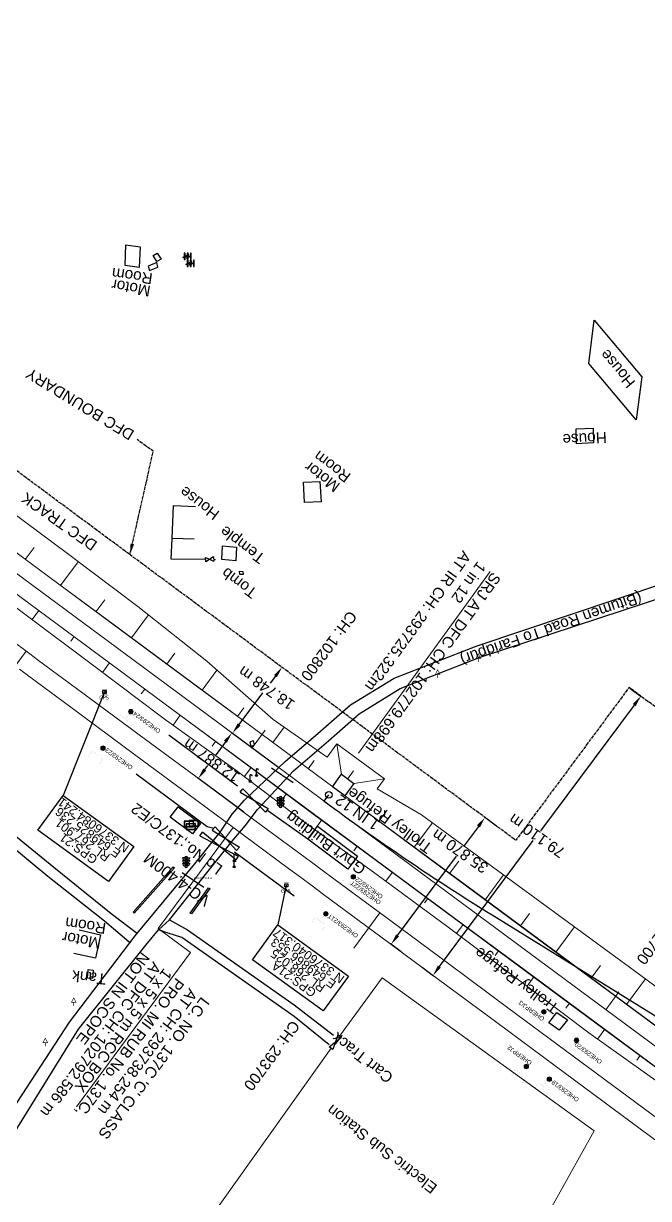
# Model space of a CAD drawing. Header units: metres. Extents: x 644418 to 1306172, y 3366650 to 6747308.
# Drawn here: x 649806.8 to 649948.9, y 3375969.1 to 3376236.2 of the extents above; entities that cross this region are included whole.
import ezdxf
from ezdxf.enums import TextEntityAlignment as Align

# ---------------------------------------------------------------- set-up
doc = ezdxf.new("R2010")
doc.units = ezdxf.units.M
doc.header["$MEASUREMENT"] = 0
doc.linetypes.add('CENTER', pattern=[2, 1.25, -0.25, 0.25, -0.25])
doc.layers.get('Defpoints').update_dxf_attribs({"lineweight": 0})
for name, color, linetype in [('ARCH', 7, 'Continuous'), ('CART_TRACK', 34, 'Continuous'), ('COMMERCIAL_BLD_PUC', 251, 'Continuous'), ('COMPOUND_WALL', 251, 'Continuous'), ('DFCC Boundary', 6, 'CENTER'), ('Gate', 251, 'Continuous'), ('GOVT_BUILDING', 251, 'Continuous'), ('GPS', 251, 'Continuous'), ('GRILL', 251, 'Continuous'), ('LAMP_POST', 7, 'Continuous'), ('LOCK', 251, 'Continuous'), ('PROPOSED DFCC FORMATION LINE', 187, 'Continuous'), ('RELIGIOUS_PLACE', 251, 'Continuous'), ('RESIDENTIAL_BL_PUC', 251, 'Continuous'), ('RESIDENTIAL_BL_SEMI', 251, 'Continuous'), ('RETAINING_WALL', 142, 'Continuous'), ('SIGN_BOARD', 251, 'Continuous'), ('STYLEREMARK', 251, 'Continuous'), ('SUB_ROAD_EDGE', 34, 'Continuous'), ('TANK', 251, 'Continuous'), ('TOPO_GATE', 251, 'Continuous'), ('TOPO_TEXT', 251, 'Continuous'), ('TOPO_TOMB', 8, 'Continuous'), ('TRANSFORMER', 251, 'Continuous'), ('Trolley Refuse', 10, 'Continuous'), ('TROLLEY_STAND', 7, 'Continuous')]:
    doc.layers.add(name, color=color, linetype=linetype)
for name, color, linetype, lineweight in [('BOUNDARY DIMENTION', 10, 'Continuous', 0), ('Existing Chainage', 7, 'Continuous', 0), ('Existing IR Track', 143, 'Continuous', 0), ('FENCE', 251, 'F-LINE', 0), ('LC DETAILS IN PLAN', 7, 'Continuous', 0), ('OHE MAST', 8, 'Continuous', 0), ('OHE MAST TEXT', 8, 'Continuous', 0), ('Proposed Chainage', 10, 'Continuous', 0), ('PROPOSED DFC TRACK', 1, 'Continuous', 0), ('PROPOSED DFCC TOE LINE', 239, 'Continuous', 0), ('PROPOSED DFCC TOE SLOPES', 239, 'Continuous', 0), ('PROPOSED DFCC TRACK', 1, 'Continuous', 0), ('TEMPORARY CONNECTION', 6, 'Continuous', 0)]:
    doc.layers.add(name, color=color, linetype=linetype, lineweight=lineweight)
doc.styles.add('CUT-FILL', font='cut-fill.shx', dxfattribs={"height": 2})
doc.styles.get("Standard").update_dxf_attribs({"font": 'arial.ttf'})
doc.styles.add('street name', font='tahoma.ttf', dxfattribs={"height": 2})
doc.styles.add('Style-Arial', font='arial.ttf')
doc.linetypes.add('F-LINE', pattern='A,0.6,["X",Standard,S=0.3,R=0,X=0,Y=-0.15],0.1', length=0.7)
doc.dimstyles.new('DIM', dxfattribs={"dimtxt": 2.5, "dimasz": 2.5, "dimexe": 0.18, "dimexo": 0.0625, "dimgap": 0.09, "dimtad": 0, "dimtih": 1, "dimtoh": 1, "dimdec": 3, "dimzin": 0, "dimdsep": 46, "dimtxsty": 'Standard', "dimcen": 0.09, "dimadec": 0, "dimazin": 0, "dimtfac": 1, "dimtdec": 3, "dimtofl": 0, "dimtmove": 0, "dimatfit": 3, "dimfxl": 1, "dimtolj": 1, "dimtzin": 0, "dimarcsym": 0})
doc.dimstyles.new('ISO-25', dxfattribs={"dimtxt": 2.5, "dimasz": 2.5, "dimexe": 1.25, "dimexo": 0.625, "dimtad": 1, "dimtxsty": 'Standard', "dimcen": 2.5, "dimadec": 0, "dimazin": 0, "dimtfac": 1, "dimtmove": 0, "dimatfit": 3, "dimfxl": 1, "dimarcsym": 0})

# ---------------------------------------------------------------- blocks, each defined once
blk = doc.blocks.new('GPS')
at = {"const_width": 0.0279}
blk.add_lwpolyline([(0.56, -0.56), (-0.56, -0.56), (-0.56, 0.56), (0.56, 0.56)], close=True, dxfattribs=at)
blk.add_lwpolyline([(0.33, -0.33), (-0.33, -0.33), (-0.33, 0.33), (0.33, 0.33)], close=True)
at = {"style": 'street name'}
blk.add_text('GPS', height=0.868, dxfattribs=at).set_placement((-1.16, -1.69, -111.29))
blk = doc.blocks.new('GT')
at = {"layer": 'Gate'}
for p, q in [((-0.5, -0.5), (-0.5, 0.5)), ((-0.5, 0.5), (0.5, -0.5)), ((0.5, 0.5), (0.5, -0.5))]:
    blk.add_line(p, q, dxfattribs=at)
blk.add_lwpolyline([(0.5, 0.5), (-0.5, -0.5)], dxfattribs=at)
blk = doc.blocks.new('LOCK')
for p, q in [((-0.98, 0.67, 213), (-0.98, -0.6, 213)), ((1.14, 0.67, 213), (-0.98, 0.67, 213)), ((-0.93, 0.62, 213), (-0.93, -0.55, 213)), ((1.09, 0.62, 213), (-0.93, 0.62, 213)), ((1.09, -0.55, 213), (1.09, 0.62, 213)), ((1.14, -0.6, 213), (1.14, 0.67, 213)), ((-0.98, -0.6, 213), (1.14, -0.6, 213)), ((-0.93, -0.55, 213), (1.09, -0.55, 213))]:
    blk.add_line(p, q)
at = {"style": 'CUT-FILL'}
blk.add_text('LOCK', height=0.3, dxfattribs=at).set_placement((-0.49, -0.1, 213))
blk = doc.blocks.new('LP')
for points in [[(0, 0), (0, 1.5)], [(0.25, 1.35), (0.44, 1.35)]]:
    blk.add_lwpolyline(points)
for centre, radius, start, end in [((0.07, 0.99), 0.519, 57.6425, 97.3165), ((0.34, 1.33), 0.094, 11.7012, 168.0476)]:
    blk.add_arc(centre, radius, start, end)
at = {"extrusion": (0, 0, -1)}
blk.add_ellipse((0, 0.01), major_axis=(0.308, 0), ratio=0.400495, dxfattribs=at)
blk.add_ellipse((0.35, 1.36), major_axis=(0.0017, 0.0438), ratio=0.461056, start_param=1.74022, end_param=4.575836)
blk = doc.blocks.new('SIG')
for color, points in [(1, [(-0.22, 0.42, 0.180295), (-0.01, 0.33, -0.00255), (0.01, 0.33, -0.00255), (0.02, 0.33, 0.180295), (0.23, 0.42, -0.002654), (0.25, 0.44, 0.184495), (0.33, 0.65, 1.000001), (-0.32, 0.65, 0.184495), (-0.24, 0.44, -0.002654)]), (2, [(0.23, -0.23, -0.002654), (0.25, -0.21, 0.184495), (0.33, 0.01, 1.000001), (-0.32, 0.01, 0.184495), (-0.24, -0.21, -0.002654), (-0.22, -0.23, 0.180295), (-0.01, -0.32, -0.00255), (0.01, -0.32, -0.00255), (0.02, -0.32, 0.180295)]), (3, [(0.23, -0.88, -0.002654), (0.25, -0.86, 0.184495), (0.33, -0.64, 1.000001), (-0.32, -0.64, 0.184495), (-0.24, -0.86, -0.002654), (-0.22, -0.88, 0.395599)])]:
    blk.add_hatch(color=color).paths.add_polyline_path(points)
for p, q in [((-0.31, 0.98), (-0.32, -0.9)), ((0.33, -0.9), (0.32, 0.98))]:
    blk.add_line(p, q)
for points in [[(-0.31, 0.98), (-0.81, 0.98, 0.198758), (-0.42, 0.41, 0.003814), (-0.31, 0.39, 0.003814)], [(-0.31, 0.33), (-0.81, 0.33, 0.198758), (-0.42, -0.23, 0.003727), (-0.32, -0.26, 0.003727)], [(0.32, 0.98), (0.82, 0.98, -0.198758), (0.44, 0.41, -0.003814), (0.32, 0.39, -0.003814)], [(0.32, 0.33), (0.82, 0.33, -0.198758), (0.44, -0.23, -0.003727), (0.33, -0.26, -0.003727)], [(-0.32, -0.32), (-0.81, -0.32, 0.198758), (-0.42, -0.88, 0.003639), (-0.32, -0.9)], [(0.33, -0.32), (0.82, -0.32, -0.198758), (0.44, -0.88, -0.003639), (0.33, -0.9)]]:
    blk.add_lwpolyline(points, format="xyb")
for centre, radius, start, end in [((0.01, 0.91), 0.324, 12.4049, 167.5951), ((0.01, 0.81), 0.357, 27.7578, 152.2422), ((0.01, -0.9), 0.324, 181.4572, 358.5428)]:
    blk.add_arc(centre, radius, start, end)
blk = doc.blocks.new('TRF')
blk.add_hatch(color=256).paths.add_polyline_path([(0.22, -0.04), (0.38, 0.42), (-0.98, -0.29), (0.02, 0.04), (-0.18, -0.39), (0.98, 0.09)])
for p, q in [((-0.69, 0.72), (-0.69, -0.72)), ((-0.52, 0.72), (-0.69, 0.72)), ((-0.52, -0.72), (-0.52, 0.72)), ((0, 0.72), (0, -0.72)), ((0.17, 0.72), (0, 0.72)), ((0.17, -0.72), (0.17, 0.72)), ((0.7, 0.72), (0.7, -0.72)), ((0.87, 0.72), (0.7, 0.72)), ((0.87, -0.72), (0.87, 0.72)), ((-0.69, -0.72), (-0.52, -0.72)), ((0, -0.72), (0.17, -0.72)), ((0.7, -0.72), (0.87, -0.72))]:
    blk.add_line(p, q)
blk.add_lwpolyline([(0.22, -0.04), (0.38, 0.42), (-0.98, -0.29), (0.02, 0.04), (-0.18, -0.39), (0.98, 0.09)], close=True)
blk = doc.blocks.new('TSB')
at = {"const_width": 0.132}
blk.add_lwpolyline([(-0.51, 0.84), (0.54, 0.84), (0, 1.85)], close=True, dxfattribs=at)
at = {"const_width": 0.142}
blk.add_lwpolyline([(0, 0.84), (0, 0)], dxfattribs=at)
blk = doc.blocks.new('OHE MAST')
h = blk.add_hatch(color=256)
edge = h.paths.add_edge_path()
edge.add_arc((0, 0), 0.514, 0, 360)
at = {"const_width": 0.01, "flags": 128}
for points in [[(1.5, 3.5), (1.5, 2), (-1.5, 2), (-1.5, 3.5)], [(0, 2), (0, 0)]]:
    blk.add_lwpolyline(points, dxfattribs=at)
blk.add_circle((0, 0), 0.514)
blk = doc.blocks.new('*D1775')
at = {"layer": 'BOUNDARY DIMENTION', "color": 0, "lineweight": -2, "transparency": 16777216}
for p, q in [((649865.56, 3376089.88), (649865.46, 3376089.95)), ((649864.1, 3376087.85), (649862.89, 3376086.24)), ((649855.84, 3376076.86), (649861.25, 3376084.05)), ((649854.29, 3376074.89), (649854.2, 3376074.97))]:
    blk.add_line(p, q, dxfattribs=at)
at = {"layer": 'BOUNDARY DIMENTION', "color": 0, "transparency": 16777216}
for points in [[(649863.77, 3376088.1), (649864.44, 3376087.6), (649865.61, 3376089.85)], [(649855.51, 3376077.11), (649856.18, 3376076.61), (649854.34, 3376074.86)]]:
    blk.add_solid(points, dxfattribs=at)
at = {"layer": 'Defpoints', "color": 0, "transparency": 16777216}
for p in [(649865.61, 3376089.85), (649865.61, 3376089.85), (649854.34, 3376074.86)]:
    blk.add_point(p, dxfattribs=at)
at = {"layer": 'BOUNDARY DIMENTION', "color": 0, "transparency": 16777216, "insert": (649862.07, 3376085.14), "char_height": 2.5, "attachment_point": 5, "rotation": 145}
blk.add_mtext('\\A1;18.748 m', dxfattribs=at)
blk = doc.blocks.new('*D1852')
at = {"layer": 'BOUNDARY DIMENTION', "color": 0, "lineweight": -2, "transparency": 16777216}
for p, q in [((649852.73, 3376072.94), (649850.39, 3376069.77)), ((649864.61, 3376067.26), (649854.08, 3376075.05)), ((649848.04, 3376066.6), (649848.76, 3376067.57)), ((649856.94, 3376056.9), (649846.41, 3376064.7))]:
    blk.add_line(p, q, dxfattribs=at)
at = {"layer": 'BOUNDARY DIMENTION', "color": 0, "transparency": 16777216}
for points in [[(649852.4, 3376073.19), (649853.07, 3376072.69), (649854.22, 3376074.95)], [(649847.71, 3376066.85), (649848.38, 3376066.35), (649846.55, 3376064.59)]]:
    blk.add_solid(points, dxfattribs=at)
at = {"layer": 'Defpoints', "color": 0, "transparency": 16777216}
for p in [(649854.22, 3376074.95), (649864.66, 3376067.22), (649856.99, 3376056.87)]:
    blk.add_point(p, dxfattribs=at)
at = {"layer": 'BOUNDARY DIMENTION', "color": 0, "transparency": 16777216, "insert": (649849.57, 3376068.67), "char_height": 2.5, "attachment_point": 5, "rotation": 145}
blk.add_mtext('\\A1;12.887 m', dxfattribs=at)
blk = doc.blocks.new('*D1874')
at = {"layer": 'Defpoints', "color": 0, "linetype": 'Continuous', "ltscale": 0.5, "transparency": 16777216}
for p in [(649944.63, 3376085.16), (649947.15, 3376083.28), (649897.37, 3376021.72)]:
    blk.add_point(p, dxfattribs=at)
at = {"layer": 'DFCC Boundary', "color": 0, "linetype": 'Continuous', "lineweight": -2, "ltscale": 0.5, "transparency": 16777216}
for p, q in [((649944.68, 3376085.12), (649947.29, 3376083.17)), ((649945.66, 3376081.28), (649924.34, 3376052.66)), ((649901.38, 3376021.84), (649922.7, 3376050.46)), ((649897.42, 3376021.68), (649900.04, 3376019.73))]:
    blk.add_line(p, q, dxfattribs=at)
at = {"layer": 'DFCC Boundary', "color": 0, "linetype": 'Continuous', "ltscale": 0.5, "transparency": 16777216}
for points in [[(649945.32, 3376081.53), (649945.99, 3376081.03), (649947.15, 3376083.28)], [(649901.05, 3376022.09), (649901.72, 3376021.59), (649899.89, 3376019.84)]]:
    blk.add_solid(points, dxfattribs=at)
at = {"layer": 'DFCC Boundary', "color": 0, "linetype": 'Continuous', "ltscale": 0.5, "transparency": 16777216, "insert": (649923.52, 3376051.56), "char_height": 2.5, "attachment_point": 5, "rotation": 145}
blk.add_mtext('\\A1;79.110 m', dxfattribs=at)
blk = doc.blocks.new('*D1897')
at = {"layer": 'Defpoints', "color": 0, "linetype": 'Continuous', "ltscale": 0.5, "transparency": 16777216}
for p in [(649914.08, 3376053.98), (649890.38, 3376026.89), (649892.73, 3376025.15)]:
    blk.add_point(p, dxfattribs=at)
at = {"layer": 'DFCC Boundary', "color": 0, "linetype": 'Continuous', "lineweight": -2, "ltscale": 0.5, "transparency": 16777216}
for p, q in [((649914.03, 3376054.01), (649911.58, 3376055.83)), ((649910.23, 3376053.71), (649906.86, 3376049.16)), ((649891.86, 3376028.9), (649905.23, 3376046.96)), ((649892.68, 3376025.19), (649890.23, 3376027))]:
    blk.add_line(p, q, dxfattribs=at)
at = {"layer": 'DFCC Boundary', "color": 0, "linetype": 'Continuous', "ltscale": 0.5, "transparency": 16777216}
for points in [[(649909.9, 3376053.96), (649910.57, 3376053.47), (649911.72, 3376055.72)], [(649891.53, 3376029.15), (649892.2, 3376028.66), (649890.38, 3376026.89)]]:
    blk.add_solid(points, dxfattribs=at)
at = {"layer": 'DFCC Boundary', "color": 0, "linetype": 'Continuous', "ltscale": 0.5, "transparency": 16777216, "insert": (649906.05, 3376048.06), "char_height": 2.5, "attachment_point": 5, "rotation": 145}
blk.add_mtext('\\A1;35.870 m', dxfattribs=at)

msp = doc.modelspace()

# ---------------------------------------------------------------- linework, layer by layer
at = {"layer": 'ARCH', "linetype": 'Continuous'}
for points in [[(649863.196, 3376067.006, 270.267), (649868.14, 3376063.703, 270.362)], [(649842.9, 3376043.197, 267.793), (649847.844, 3376039.894, 267.888)]]:
    msp.add_polyline3d(points, dxfattribs=at)
at = {"layer": 'CART_TRACK', "linetype": 'Continuous'}
for points in [[(649832.755, 3376029.311, 266.935), (649826.806, 3376033.853, 265.957), (649813.73, 3376044.389, 265.579), (649791.85, 3376062.183, 265.814), (649773.383, 3376077.221, 266.019), (649747.392, 3376097.378, 265.918)], [(649830.837, 3376027.417, 266.697), (649825.278, 3376032.188, 265.937), (649812.386, 3376042.282, 265.634), (649790.579, 3376060.344, 265.89), (649771.401, 3376075.709, 266.132), (649746.222, 3376095.881, 266.028)], [(649876.279, 3376004.092, 266.656), (649868.329, 3376010.483, 266.5), (649842.824, 3376028.418, 266.974), (649839.721, 3376029.459, 267.086), (649837.507, 3376030.185, 267.075)], [(649840.023, 3376032.476, 267.322), (649844.081, 3376030.187, 267.064), (649868.353, 3376013.178, 266.467), (649877.316, 3376006.24, 266.673)]]:
    msp.add_polyline3d(points, dxfattribs=at)
at = {"layer": 'COMMERCIAL_BLD_PUC', "linetype": 'Continuous'}
for points in [[(649833.17, 3376180.68, 265.964), (649829.967, 3376181.135, 265.886), (649830.128, 3376185.83, 265.717), (649833.3319, 3376185.3749, 265.717)], [(649874.179, 3376132.052, 265.855), (649874.461, 3376127.423, 265.838), (649870.727, 3376127.267, 265.878), (649870.445, 3376131.896, 265.878)]]:
    msp.add_polyline3d(points, close=True, dxfattribs=at)
msp.add_polyline3d([(649819.4816, 3376030.1553, 265.846), (649824.367, 3376029.091, 265.846), (649823.2, 3376023.734, 265.749), (649818.3146, 3376024.7983, 265.749)], dxfattribs=at)
at = {"layer": 'COMPOUND_WALL', "linetype": 'Continuous'}
for points in [[(649848.262, 3376114.317, 266.415), (649840.43, 3376114.391, 265.95), (649840.633, 3376119.159, 266.266)], [(649850.041, 3376114.429, 266.238), (649850.498, 3376114.339, 265.965)]]:
    msp.add_polyline3d(points, dxfattribs=at)
at = {"layer": 'DFCC Boundary', "ltscale": 0.5, "flags": 128}
msp.add_lwpolyline([(655695.597, 3371812.1897), (655640.8822, 3371912.823), (655580.0449, 3371996.7158), (655509.7792, 3372062.0857), (655426.9534, 3372113.9756), (655342.6069, 3372167.9462), (655257.8854, 3372221.2222), (655173.2688, 3372275.363), (655087.3459, 3372327.2788), (655002.8598, 3372380.6107), (654914.5097, 3372429.9473), (654741.1355, 3372529.4419), (654650.033, 3372576.4159), (654568.6995, 3372626.155), (654571.9877, 3372630.6369), (654391.4686, 3372756.327), (654377.1337, 3372736.8494), (654004.4289, 3373016.6995), (654007.7887, 3373020.6424), (653690.5739, 3373253.6486), (653690.5425, 3373253.6059), (653433.8132, 3373453.1485), (653440.7668, 3373462.5592), (653208.8394, 3373636.5534), (653216.1698, 3373646.5105), (653142.1983, 3373700.8896), (653053.6963, 3373771.1122), (652994.4341, 3373810.5255), (652929.3691, 3373859.5713), (652860.9168, 3373902.1103), (652749.6028, 3373984.4705), (652631.2396, 3374070.7175), (652636.2281, 3374078.1704), (652537.912, 3374145.7283), (652392.904, 3374241.2711), (652388.7719, 3374235.6812), (652308.569, 3374304.8076), (652315.9256, 3374314.7669), (652103.9815, 3374448.7876), (652083.1937, 3374464.1943), (652072.7494, 3374471.9329), (652052.3219, 3374487.0684), (652038.1897, 3374497.5387), (652024.0173, 3374508.0388), (652009.8347, 3374518.5254), (651995.6683, 3374529), (651981.7515, 3374539.2836), (651967.8828, 3374549.5317), (651954.6903, 3374559.2866), (651941.4997, 3374569.04), (651923.9377, 3374582.0168), (651906.3215, 3374595.0337), (651892.0868, 3374605.5547), (651877.7985, 3374616.1153), (651861.6288, 3374628.0564), (651845.5071, 3374639.9619), (651829.5757, 3374651.7544), (651824.7911, 3374655.296), (651813.6747, 3374663.5244), (651797.4592, 3374675.4968), (651792.6217, 3374679.0685), (651809.3453, 3374701.6999), (651798.0335, 3374710.0518), (651782.3495, 3374721.6444), (651766.6655, 3374733.2369), (651750.5163, 3374745.1875), (651734.3118, 3374757.179), (651717.3274, 3374769.6994), (651700.4625, 3374782.1317), (651684.6001, 3374793.8578), (651668.5938, 3374805.6902), (651652.6806, 3374817.4203), (651636.8173, 3374829.1137), (651620.9269, 3374840.8662), (651604.9647, 3374852.6718), (651588.7459, 3374864.6312), (651572.5882, 3374876.5455), (651556.6943, 3374888.2868), (651540.8409, 3374899.9983), (651524.5553, 3374912.0488), (651508.2568, 3374924.109), (651492.7938, 3374935.5157), (651477.3997, 3374946.8715), (651461.3291, 3374958.7436), (651445.2311, 3374970.6359), (651429.3555, 3374982.3615), (651413.4375, 3374994.1184), (651396.6322, 3375006.522), (651379.7761, 3375018.963), (651363.6644, 3375030.8565), (651352.7728, 3375038.8965), (651331.6522, 3375054.4784), (651315.7738, 3375066.1947), (651299.7306, 3375078.0412), (651283.6239, 3375089.9346), (651273.9044, 3375097.1057), (651264.2377, 3375104.2378), (651243.4187, 3375119.6324), (651222.5077, 3375135.095), (651201.5462, 3375150.5784), (651180.4926, 3375166.1298), (651161.7365, 3375179.9701), (651143.0969, 3375193.7244), (651126.6442, 3375205.9373), (651110.0563, 3375218.2505), (651088.7204, 3375233.9244), (651067.5473, 3375249.4788), (651049.4448, 3375262.8672), (651031.0656, 3375276.4601), (651013.3004, 3375289.5618), (650995.6557, 3375302.5748), (650975.556, 3375317.4171), (650955.4878, 3375332.2363), (650948.8014, 3375337.1771), (650951.4372, 3375340.7501), (650937.0874, 3375351.3535), (650916.0918, 3375366.8677), (650897.9224, 3375380.2929), (650879.805, 3375393.6796), (650866.8386, 3375403.2309), (650853.9116, 3375412.7532), (650835.5886, 3375426.289), (650817.2946, 3375439.8035), (650797.968, 3375454.1206), (650778.7222, 3375468.3781), (650760.7655, 3375481.6337), (650742.8011, 3375494.8949), (650723.0807, 3375509.4255), (650703.3693, 3375523.9495), (650688.6613, 3375534.8372), (650673.8463, 3375545.804), (650653.7938, 3375560.6295), (650633.6894, 3375575.4932), (650612.6421, 3375591.0542), (650592.0153, 3375606.3042), (650570.0328, 3375622.5591), (650548.5001, 3375638.4814), (650530.5234, 3375651.793), (650512.3606, 3375665.2423), (650494.7465, 3375678.2665), (650476.9008, 3375691.462), (650459.2976, 3375704.4721), (650441.3132, 3375717.7633), (650427.1261, 3375728.1319), (650413.8099, 3375737.864), (650402.677, 3375746.2697), (650389.8486, 3375755.6668), (650377.7322, 3375764.5425), (650360.7275, 3375777.1141), (650343.7744, 3375789.6482), (650325.0342, 3375803.5254), (650306.3109, 3375817.39), (650287.6225, 3375831.2124), (650268.717, 3375845.1957), (650250.337, 3375858.8009), (650231.8256, 3375872.5033), (650215.4559, 3375884.6355), (650199.261, 3375896.6381), (650189.9351, 3375903.5429), (650184.6476, 3375907.4517), (650170.3331, 3375918.0338), (650153.2211, 3375930.7288), (650135.9365, 3375943.5518), (650119.2313, 3375955.9159), (650102.3769, 3375968.3905), (650085.2738, 3375981.0461), (650068.2078, 3375993.6742), (650052.7787, 3376005.1011), (650037.4384, 3376016.4621), (650022.1728, 3376027.766), (650006.9632, 3376039.0283), (649974.7512, 3376062.8762), (649961.4537, 3376072.7117), (649948.2091, 3376082.508), (649944.476, 3376085.2722), (649918.728, 3376050.5341), (649909.4316, 3376057.4177), (649896.4092, 3376067.0604), (649893.7832, 3376069.0128), (649891.1645, 3376070.9437), (649888.4639, 3376072.9569), (649875.744, 3376082.3694), (649867.5551, 3376088.4016), (649853.4118, 3376098.8745), (649839.2513, 3376109.3603), (649829.0749, 3376116.9005), (649827.2194, 3376118.2675), (649818.0867, 3376125.0366), (649808.8566, 3376131.8779), (649793.2502, 3376143.4201), (649777.6288, 3376154.9733), (649763.6321, 3376165.3144), (649749.5741, 3376175.7007), (649733.9228, 3376187.2754), (649718.3343, 3376198.8036), (649705.3241, 3376208.4391), (649692.3703, 3376218.0327), (649678.0208, 3376228.6769), (649663.5747, 3376239.3366), (649646.4625, 3376252.0623), (649634.6272, 3376260.744), (649624.9192, 3376267.9946), (649615.0208, 3376275.3876), (649599.9831, 3376286.4834), (649588.9857, 3376294.598), (649590.032, 3376296.0132), (649586.1685, 3376298.8639), (649569.3593, 3376311.3207), (649552.641, 3376323.7102), (649537.2353, 3376335.0739), (649521.9792, 3376346.327), (649506.2408, 3376358.0035), (649490.3575, 3376369.7875), (649475.7578, 3376380.5673), (649461.1933, 3376391.3211), (649445.4753, 3376402.9572), (649429.8494, 3376414.5253), (649414.4906, 3376425.9209), (649378.3483, 3376452.6365), (649368.4603, 3376459.9984), (649352.6509, 3376471.6682), (649336.6992, 3376483.4434), (649322.3941, 3376494.1037), (649307.6557, 3376505.0862), (649290.8736, 3376517.4208), (649273.972, 3376529.8435), (649258.1992, 3376541.4854), (649242.2966, 3376553.2232), (649226.5432, 3376564.8634), (649210.8826, 3376576.435), (649195.2207, 3376588.0769), (649179.5326, 3376599.7383), (649164.9134, 3376610.5118), (649150.5177, 3376621.1205), (649135.415, 3376632.3287), (649120.2337, 3376643.5954), (649107.8929, 3376652.6743), (649095.5927, 3376661.7234), (649079.5687, 3376673.5769), (649063.4846, 3376685.4748), (649046.5651, 3376697.9756), (649029.6506, 3376710.4727), (649013.3465, 3376722.5351), (648996.9805, 3376734.6431), (648980.3936, 3376746.8979), (648963.6626, 3376759.259), (648946.7453, 3376771.7643), (648929.6945, 3376784.3682), (648913.5118, 3376796.3614), (648897.2206, 3376808.435), (648876.2496, 3376823.9678), (648855.1325, 3376839.6089), (648839.3985, 3376851.2044), (648823.6596, 3376862.8037), (648806.187, 3376875.7235), (648788.7814, 3376888.5937), (648772.4766, 3376900.6763), (648756.1277, 3376912.7915), (648748.6058, 3376918.3049), (648733.321, 3376929.6306), (648718.1841, 3376940.8501), (648694.1574, 3376958.9078), (648686.9154, 3376964.1595), (648685.9321, 3376964.8321), (648667.95, 3376978.2197), (648649.3198, 3376992.1471), (648633.5557, 3377003.8368), (648617.684, 3377015.6038), (648613.3865, 3377018.7718), (648613.1308, 3377018.4261), (648605.39, 3377024.1325), (648593.439, 3377032.9404), (648576.5994, 3377045.3816), (648559.8787, 3377057.7351), (648542.9247, 3377070.3132), (648525.9483, 3377082.908), (648511.3109, 3377093.7409), (648496.5572, 3377104.6599), (648477.562, 3377118.7172), (648458.5464, 3377132.7896), (648451.3349, 3377138.2101), (648435.5918, 3377149.862), (648422.1096, 3377159.9046), (648408.3664, 3377170.0637), (648394.6863, 3377180.1761), (648381.6588, 3377189.818), (648368.6059, 3377199.4787), (648354.1188, 3377210.196), (648339.6473, 3377220.9017), (648325.8166, 3377231.1386), (648311.9735, 3377241.3853), (648297.2469, 3377252.2824), (648283.6168, 3377262.3688), (648282.6002, 3377260.9951), (648281.5015, 3377261.8082), (648268.446, 3377271.4578), (648255.3849, 3377281.1115), (648243.3023, 3377290.0413), (648231.5826, 3377298.7116), (648230.1246, 3377299.843), (648216.137, 3377310.1827), (648202.3989, 3377320.3379), (648187.9045, 3377331.0225), (648173.4524, 3377341.7035), (648159.964, 3377351.7009), (648146.3755, 3377361.7726), (648132.3698, 3377372.1252), (648118.3132, 3377382.5155), (648104.5683, 3377392.6752), (648090.8453, 3377402.8186), (648079.0331, 3377411.5788), (648067.1746, 3377420.3734), (648052.1864, 3377431.461), (648037.1291, 3377442.5999), (648023.4384, 3377452.7367), (648009.6421, 3377462.9518), (647998.5681, 3377471.1475), (647977.6651, 3377486.6371), (647970.8013, 3377491.7424), (647954.3046, 3377504.0127), (647940.5645, 3377514.1537), (647927.1436, 3377524.0583), (647912.5029, 3377534.9198), (647897.7662, 3377545.8524), (647883.3488, 3377556.5286), (647868.9785, 3377567.1699), (647855.3948, 3377577.2425), (647841.7032, 3377587.3948), (647828.8284, 3377596.8277), (647815.9828, 3377606.2395), (647798.869, 3377618.9232), (647787.996, 3377626.9816), (647769.1212, 3377640.9619), (647756.6675, 3377650.183), (647742.624, 3377660.5991), (647728.5049, 3377671.0713), (647713.635, 3377682.0926), (647698.699, 3377693.1628), (647681.9918, 3377705.517), (647665.4025, 3377717.7839), (647652.0515, 3377727.6811), (647638.8028, 3377737.5025), (647625.2604, 3377747.546), (647611.724, 3377757.585), (647601.846, 3377764.9047), (647586.5632, 3377776.2354), (647574.9107, 3377784.8659), (647552.1318, 3377801.7377), (647544.5766, 3377807.3492), (647531.2096, 3377817.2774), (647518.7824, 3377826.4783), (647506.3678, 3377835.6698), (647493.0662, 3377845.5438), (647479.7149, 3377855.4547), (647466.3541, 3377865.3556), (647452.9886, 3377875.26), (647440.1702, 3377884.755), (647427.3392, 3377894.2595), (647421.9004, 3377898.2902), (647422.4016, 3377898.9655), (647413.1507, 3377905.8213), (647398.5546, 3377916.6386), (647385.2867, 3377926.4568), (647372.1159, 3377936.2032), (647357.4127, 3377947.1112), (647351.2811, 3377951.6601), (647330.0092, 3377967.4105), (647317.4471, 3377976.6964), (647304.414, 3377986.3606), (647291.335, 3377996.0589), (647278.7541, 3378005.3917), (647266.0777, 3378014.7954), (647252.9457, 3378024.4462), (647239.9839, 3378033.9719), (647225.7512, 3378044.5255), (647211.5179, 3378055.0796), (647196.511, 3378066.208), (647181.4966, 3378077.3419), (647167.7872, 3378087.5064), (647154.0498, 3378097.6917), (647140.7668, 3378107.5414), (647127.4862, 3378117.3893), (647113.2521, 3378127.9375), (647099.0375, 3378138.4713), (647085.0268, 3378148.8592), (647070.9977, 3378159.2608), (647056.5444, 3378169.9697), (647042.0873, 3378180.6814), (647027.5624, 3378191.4464), (647013.0728, 3378202.1851), (646999.864, 3378211.9684), (646986.6741, 3378221.7376), (646973.6148, 3378231.4185), (646960.4875, 3378241.1499), (646945.7953, 3378252.0414), (646931.0256, 3378262.9902), (646930.6274, 3378263.2852), (646951.9475, 3378292.0562)], dxfattribs=at)
at = {"layer": 'Existing Chainage', "color": 0, "linetype": 'Continuous', "lineweight": 13, "flags": 128}
for points in [[(649801.506, 3376085.4996), (649807.4566, 3376093.5364)], [(649881.885, 3376026.0111), (649887.8368, 3376034.047)]]:
    msp.add_lwpolyline(points, dxfattribs=at)
at = {"layer": 'Existing IR Track', "flags": 128}
for points in [[(649799.2501, 3376099.6126), (649808.256, 3376092.9445), (649810.2839, 3376091.4199), (649820.3654, 3376083.984), (649834.6054, 3376073.461), (649848.5798, 3376063.1339), (649858.2833, 3376055.9013), (649869.3998, 3376047.692), (649872.2648, 3376045.5793), (649874.727, 3376043.7575), (649877.3543, 3376041.8102), (649890.6132, 3376031.9906), (649903.5185, 3376022.4324), (649916.9252, 3376012.4938), (649930.0526, 3376002.7622), (649962.0191, 3375979.1567)], [(649805.902, 3376089.4191), (649807.7598, 3376088.0505), (649817.8965, 3376080.5396), (649832.0657, 3376070.0475), (649846.2449, 3376059.5479), (649854.4385, 3376053.5123), (649867.0763, 3376044.1605), (649869.8014, 3376042.1291), (649872.4385, 3376040.1846), (649875.0355, 3376038.2538), (649888.0859, 3376028.5904), (649901.1321, 3376018.9301), (649914.4101, 3376009.1091), (649927.7076, 3375999.2736), (649959.8911, 3375975.4468)]]:
    msp.add_lwpolyline(points, dxfattribs=at)
at = {"layer": 'FENCE'}
for p, q in [((649878.695, 3376006.065, 266.865), (649888.365, 3376019.31, 268.967)), ((649888.365, 3376019.31, 268.967), (649936.5696, 3375984.5484, 268.9716)), ((649837.283, 3375947.914, 264.963), (649876.748, 3376003.316, 266.887)), ((649936.5696, 3375984.5484, 268.9716), (649922.646, 3375959.556, 265.632))]:
    msp.add_line(p, q, dxfattribs=at)
at = {"layer": 'GOVT_BUILDING', "linetype": 'Continuous'}
for points in [[(649841.963, 3376058.114, 268.06), (649847.047, 3376054.338, 268.113), (649845.279, 3376052.042, 268.136), (649840.1948, 3376055.8181, 268.136)], [(649880.525, 3376043.979, 269.459), (649871.458, 3376050.795, 268.384), (649873.638, 3376053.784, 268.718), (649882.7456, 3376046.9375, 268.718)]]:
    msp.add_polyline3d(points, close=True, dxfattribs=at)
at = {"layer": 'GRILL', "linetype": 'Continuous'}
for points in [[(649855.456, 3376062.819, 268.827), (649839.859, 3376074.393, 267.921)], [(649850.07, 3376053.252, 268.322), (649848.565, 3376053.575, 268.078), (649832.422, 3376065.55, 267.925)], [(649871.458, 3376050.795, 268.384), (649862.393, 3376057.264, 268.438)], [(649868.33, 3376037.874, 268.012), (649854.837, 3376047.842, 268.317)]]:
    msp.add_polyline3d(points, dxfattribs=at)
at = {"layer": 'LC DETAILS IN PLAN', "linetype": 'Continuous', "lineweight": 0, "flags": 128}
msp.add_lwpolyline([(649854.4839, 3376053.4789), (649837.4749, 3376030.4946), (649844.8316, 3376025.0504), (649818.8882, 3375989.9929)], dxfattribs=at)
at = {"layer": 'Proposed Chainage', "lineweight": 0, "flags": 128}
for points in [[(649861.7991, 3376075.559), (649858.8245, 3376071.54)], [(649942.1781, 3376016.0677), (649939.2035, 3376012.0487)]]:
    msp.add_lwpolyline(points, dxfattribs=at)
at = {"layer": 'PROPOSED DFCC FORMATION LINE', "lineweight": 0, "flags": 128}
for points in [[(649957.5102, 3376003.1647), (649941.4344, 3376015.0629), (649925.3586, 3376026.9612), (649909.2828, 3376038.8594), (649893.207, 3376050.7577), (649877.1312, 3376062.656), (649861.0554, 3376074.5542), (649844.9796, 3376086.4525), (649828.9038, 3376098.3508), (649812.828, 3376110.249), (649796.7522, 3376122.1473), (649780.6764, 3376134.0455), (649764.6006, 3376145.9438), (649754.0152, 3376153.7785), (649748.5248, 3376157.8421), (649737.9394, 3376165.6767), (649732.449, 3376169.7403), (649716.3732, 3376181.6386), (649700.2974, 3376193.5369), (649684.2216, 3376205.4351), (649668.1458, 3376217.3334)], [(649668.1756, 3376217.3736), (649684.2514, 3376205.4753), (649700.3272, 3376193.577), (649716.403, 3376181.6788), (649732.4788, 3376169.7805), (649737.9691, 3376165.7169), (649748.5546, 3376157.8823), (649754.0449, 3376153.8187), (649764.6304, 3376145.984), (649780.7062, 3376134.0857), (649796.782, 3376122.1875), (649812.8578, 3376110.2892), (649828.9336, 3376098.3909), (649845.0094, 3376086.4927), (649861.0852, 3376074.5944), (649877.161, 3376062.6962), (649893.2368, 3376050.7979), (649909.3126, 3376038.8996), (649925.3884, 3376027.0014), (649941.4642, 3376015.1031), (649957.54, 3376003.2049)], [(649953.0186, 3375997.096), (649936.9428, 3376008.9943), (649920.867, 3376020.8926), (649904.7912, 3376032.7908), (649888.7154, 3376044.6891), (649872.6396, 3376056.5874), (649856.5638, 3376068.4856), (649840.488, 3376080.3839), (649824.4122, 3376092.2821), (649808.3364, 3376104.1804), (649792.2606, 3376116.0787), (649776.1848, 3376127.9769), (649760.109, 3376139.8752), (649749.5236, 3376147.7098), (649744.0332, 3376151.7735), (649733.4478, 3376159.6081), (649727.9574, 3376163.6717), (649711.8816, 3376175.57), (649695.8058, 3376187.4682), (649679.73, 3376199.3665), (649663.6542, 3376211.2648)], [(649953.0484, 3375997.1362), (649936.9726, 3376009.0345), (649920.8968, 3376020.9328), (649904.821, 3376032.831), (649888.7452, 3376044.7293), (649872.6694, 3376056.6275), (649856.5936, 3376068.5258), (649840.5178, 3376080.4241), (649824.442, 3376092.3223), (649808.3662, 3376104.2206), (649792.2904, 3376116.1189), (649776.2146, 3376128.0171), (649760.1388, 3376139.9154), (649749.5533, 3376147.75), (649744.063, 3376151.8136), (649733.4775, 3376159.6483), (649727.9872, 3376163.7119), (649711.9114, 3376175.6102), (649695.8356, 3376187.5084), (649679.7598, 3376199.4067), (649663.684, 3376211.305)]]:
    msp.add_lwpolyline(points, dxfattribs=at)
at = {"layer": 'PROPOSED DFCC TOE LINE', "lineweight": 0, "flags": 128}
for points in [[(649951.5975, 3375995.1759), (649935.2912, 3376006.7628), (649919.3478, 3376018.8399), (649903.3243, 3376030.8088), (649887.2294, 3376042.6813), (649871.0475, 3376054.4362), (649855.0959, 3376066.5023), (649838.8437, 3376078.1622), (649822.8525, 3376090.1748), (649806.8288, 3376102.1434), (649790.8233, 3376114.1366), (649774.9267, 3376126.277), (649758.9138, 3376138.2603), (649748.3148, 3376146.0766), (649742.8136, 3376150.1256), (649732.1873, 3376157.9051), (649726.6743, 3376161.9381), (649710.3645, 3376173.5201), (649694.1928, 3376185.2889), (649678.0648, 3376197.1166), (649662.5081, 3376209.7162)], [(649800.7812, 3376127.5908), (649816.852, 3376115.6859), (649832.8606, 3376103.6967), (649848.5082, 3376091.22), (649863.6104, 3376078.0062), (649875.8346, 3376069.4519), (649878.0833, 3376072.4902), (649888.8878, 3376064.4933), (649887.2408, 3376062.268), (649897.3258, 3376056.3226), (649913.4536, 3376044.4946), (649929.5894, 3376032.6774), (649945.7315, 3376020.8687), (649961.8409, 3376009.0158)]]:
    msp.add_lwpolyline(points, dxfattribs=at)
at = {"layer": 'PROPOSED DFCC TOE SLOPES', "linetype": 'Continuous', "lineweight": 0, "flags": 128}
for points in [[(649807.2441, 3376114.3819), (649809.2569, 3376117.1015)], [(649815.282, 3376108.4328), (649819.2957, 3376113.8557)], [(649823.3199, 3376102.4837), (649825.3099, 3376105.1724)], [(649810.3294, 3376102.7676), (649808.7856, 3376100.6818)], [(649831.3578, 3376096.5345), (649835.2491, 3376101.7922)], [(649818.3673, 3376096.8184), (649817.5824, 3376095.758)], [(649839.3957, 3376090.5854), (649841.2343, 3376093.0696)], [(649826.4052, 3376090.8693), (649824.8054, 3376088.7078)], [(649847.4336, 3376084.6363), (649850.8135, 3376089.203)], [(649834.4431, 3376084.9202), (649833.622, 3376083.8109)], [(649842.481, 3376078.9711), (649840.8284, 3376076.7383)], [(649855.4715, 3376078.6871), (649856.918, 3376080.6416)], [(649863.5094, 3376072.738), (649866.1126, 3376076.2552)], [(649850.5189, 3376073.0219), (649849.7367, 3376071.9651)], [(649879.0919, 3376065.497), (649878.0833, 3376072.4902)], [(649871.5473, 3376066.7889), (649872.9279, 3376068.6543)], [(649858.5568, 3376067.0728), (649857.0439, 3376065.0287)], [(649880.4985, 3376064.4559), (649881.8792, 3376066.3213)], [(649881.9051, 3376063.4148), (649888.8878, 3376064.4933)], [(649866.5947, 3376061.1237), (649865.8072, 3376060.0597)], [(649887.6231, 3376054.8906), (649889.4658, 3376057.3803)], [(649874.6326, 3376055.1745), (649873.0236, 3376053.0007)], [(649895.661, 3376048.9415), (649899.7877, 3376054.5171)], [(649882.6705, 3376049.2254), (649881.8925, 3376048.1743)], [(649903.6989, 3376042.9923), (649905.7752, 3376045.7977)], [(649890.7084, 3376043.2763), (649889.1949, 3376041.2314)], [(649911.7368, 3376037.0432), (649915.9167, 3376042.6907)], [(649898.7463, 3376037.3271), (649897.9943, 3376036.3112)], [(649919.7747, 3376031.0941), (649921.8796, 3376033.9381)], [(649906.7842, 3376031.378), (649905.2811, 3376029.3472)], [(649927.8126, 3376025.145), (649932.0534, 3376030.8748)], [(649914.8221, 3376025.4289), (649914.0575, 3376024.3958)], [(649935.8505, 3376019.1958), (649937.9875, 3376022.0831)], [(649922.86, 3376019.4797), (649921.2948, 3376017.365)], [(649943.8884, 3376013.2467), (649948.1905, 3376019.0594)], [(649930.8979, 3376013.5306), (649930.0822, 3376012.4285)], [(649938.9358, 3376007.5815), (649937.2825, 3376005.3478)], [(649946.9737, 3376001.6323), (649946.2047, 3376000.5933)]]:
    msp.add_lwpolyline(points, dxfattribs=at)
at = {"layer": 'PROPOSED DFCC TRACK', "color": 12, "flags": 128}
msp.add_lwpolyline([(652051.8841, 3374457.8117), (651483.1316, 3374869.9633), (651480.0951, 3374872.1638), (651477.0587, 3374874.3645), (651474.0227, 3374876.5656), (651470.9871, 3374878.7673), (651467.952, 3374880.9698), (651464.9177, 3374883.1733), (651461.8843, 3374885.3781), (651458.8519, 3374887.5843, -0.00144677), (651426.1699, 3374911.5196), (651423.1515, 3374913.7448), (651420.1341, 3374915.9715), (651417.1177, 3374918.1993), (651414.1019, 3374920.4282), (651411.0868, 3374922.6578), (651408.0721, 3374924.8881), (651405.0578, 3374927.1188), (651402.0435, 3374929.3497), (646816.8315, 3378323.0253)], format="xyb", dxfattribs=at)
at = {"layer": 'RELIGIOUS_PLACE', "linetype": 'Continuous'}
msp.add_polyline3d([(649855.075, 3376114.049, 265.911), (649851.915, 3376114.328, 265.884), (649852.062, 3376117.446, 267.419), (649855.2221, 3376117.167, 267.419)], close=True, dxfattribs=at)
at = {"layer": 'RESIDENTIAL_BL_PUC', "linetype": 'Continuous'}
msp.add_polyline3d([(649946.116, 3376146.098, 266.008), (649935.318, 3376158.92, 266.332), (649936.569, 3376168.719, 266.226), (649947.369, 3376155.8946, 266.226)], close=True, dxfattribs=at)
msp.add_polyline3d([(649845.6294, 3376118.9685, 266.266), (649840.633, 3376119.159, 266.266), (649840.917, 3376126.609, 266.206), (649845.9134, 3376126.4185, 266.206)], dxfattribs=at)
at = {"layer": 'RESIDENTIAL_BL_SEMI', "linetype": 'Continuous'}
msp.add_polyline3d([(649936.375, 3376140.87, 266.428), (649932.52, 3376140.669, 266.117), (649932.426, 3376144.029, 266.219), (649936.2935, 3376144.2307, 266.219)], close=True, dxfattribs=at)
at = {"layer": 'RETAINING_WALL', "linetype": 'Continuous'}
for points in [[(649832.034, 3376033.959, 267.213), (649831.786, 3376034.193, 267.112), (649840.87, 3376044.523, 267.671), (649841.1286, 3376044.279, 267.671)], [(649844.76, 3376034.013, 267.877), (649848.898, 3376039.719, 268.038), (649849.178, 3376039.558, 268.028), (649845.0389, 3376033.8505, 268.028)]]:
    msp.add_polyline3d(points, close=True, dxfattribs=at)
at = {"layer": 'STYLEREMARK'}
for p, q in [((649825.236, 3376084.241), (649815.8456, 3376060.7453)), ((649866.553, 3376040.317), (649864.6437, 3376031.301, 91.3427))]:
    msp.add_line(p, q, dxfattribs=at)
at = {"layer": 'STYLEREMARK', "linetype": 'Continuous'}
msp.add_lwpolyline([(649810.1023, 3376052.8045), (649815.8456, 3376060.7453), (649831.8891, 3376049.1416), (649826.1459, 3376041.2008)], close=True, dxfattribs=at)
msp.add_lwpolyline([(649810.1023, 3376052.8045), (649815.8456, 3376060.7453), (649831.8891, 3376049.1416), (649826.1459, 3376041.2008)], close=True, dxfattribs=at)
at = {"layer": 'STYLEREMARK', "linetype": 'Continuous', "elevation": 91.3427}
msp.add_lwpolyline([(649858.9005, 3376023.3603), (649864.6437, 3376031.301), (649880.6872, 3376019.6973), (649874.944, 3376011.7566)], close=True, dxfattribs=at)
msp.add_lwpolyline([(649858.9005, 3376023.3603), (649864.6437, 3376031.301), (649880.6872, 3376019.6973), (649874.944, 3376011.7566)], close=True, dxfattribs=at)
at = {"layer": 'SUB_ROAD_EDGE', "linetype": 'Continuous'}
for points in [[(649753.0072, 3375906.3585, 269.113), (649760.728, 3375915.953, 268.881), (649771.093, 3375933.834, 266.851), (649781.214, 3375951.336, 265.938), (649794.608, 3375974.43, 266.089), (649817.339, 3376009.184, 266.22), (649832.237, 3376028.849, 266.781), (649845.782, 3376045.198, 268.152), (649851.518, 3376052.42, 268.489), (649854.272, 3376056.492, 268.605), (649857.079, 3376059.647, 268.537), (649866.338, 3376068.44, 268.24), (649874.342, 3376075.316, 267.326), (649881.174, 3376081.325, 266.766), (649891.05, 3376087.365, 266.423), (649909.684, 3376094.671, 266.474), (649909.688, 3376094.669, 266.47), (649952.57, 3376109.051, 266.425), (649992.798, 3376122.839, 266.216), (650033.558, 3376137.291, 266.168)], [(649819.338, 3376007.612, 266.187), (649834.652, 3376026.733, 266.711), (649837.507, 3376030.185, 267.075), (649840.012, 3376032.49, 267.322), (649848.518, 3376043.173, 268.19), (649854.284, 3376050.365, 268.468), (649857.243, 3376053.856, 268.57), (649860.017, 3376057.516, 268.491), (649868.208, 3376066.362, 268.172), (649876.16, 3376073.11, 267.402), (649883.104, 3376079.242, 266.757), (649892.458, 3376085.042, 266.385), (649910.609, 3376092.141, 266.536), (649953.706, 3376106.354, 266.439), (649993.798, 3376120.488, 266.285), (650034.692, 3376134.837, 266.189)], [(649756.839, 3375903.738, 269.059), (649763.921, 3375914.248, 268.843), (649773.688, 3375932.336, 266.866), (649783.424, 3375949.762, 265.921), (649819.338, 3376007.612, 266.187)]]:
    msp.add_polyline3d(points, dxfattribs=at)
at = {"layer": 'TANK', "linetype": 'Continuous'}
for points in [[(649837.241, 3376183.954, 265.972), (649838.116, 3376182.575, 265.545), (649837.187, 3376182.033, 265.983), (649836.2826, 3376183.4584, 265.983)], [(649835.503, 3376180.033, 265.213), (649837.391, 3376180.775, 265.977), (649837.163, 3376181.822, 265.978), (649835.1455, 3376181.0291, 265.978)], [(649822.689, 3376021.03, 266.101), (649822.533, 3376019.107, 266.091), (649821.4, 3376019.224, 265.863), (649821.556, 3376021.147, 265.863)]]:
    msp.add_polyline3d(points, close=True, dxfattribs=at)
at = {"layer": 'TEMPORARY CONNECTION', "flags": 128}
msp.add_lwpolyline([(649912.9333, 3376111.6091), (649883.0034, 3376070.3071)], dxfattribs=at)
at = {"layer": 'TEMPORARY CONNECTION', "lineweight": 30, "flags": 128}
msp.add_lwpolyline([(649875.1433, 3376059.4619, 0.02078817), (649913.3305, 3376033.5833), (650035.246, 3375958.1608, -0.02078817), (650073.4332, 3375932.2822), (651423.4635, 3374933.0776, 0.00251821), (651480.3487, 3374891.4167), (651686.0505, 3374742.3529, -0.02078817), (651722.2466, 3374713.7556), (651830.9367, 3374620.2908, 0.02078817), (651867.1327, 3374591.6935)], format="xyb", dxfattribs=at)
msp.add_lwpolyline([(649875.1436, 3376059.4617), (649876.2301, 3376060.869)], dxfattribs=at)
at = {"layer": 'TEMPORARY CONNECTION', "lineweight": 30}
msp.add_circle((649876.2301, 3376060.869), 0.7559, dxfattribs=at)
at = {"layer": 'TOPO_TOMB', "linetype": 'Continuous'}
for points in [[(649855.917, 3376111.708, 265.83), (649856.681, 3376111.656, 265.869), (649856.745, 3376110.924, 265.831), (649855.98, 3376110.9761, 265.831)], [(649858.595, 3376071.86, 266.617), (649858.346, 3376072.919, 266.446), (649859.048, 3376073.215, 266.468), (649859.3001, 3376072.143, 266.468)]]:
    msp.add_polyline3d(points, close=True, dxfattribs=at)
at = {"layer": 'Trolley Refuse'}
msp.add_lwpolyline([(649879.8527, 3376060.6417), (649877.0394, 3376062.7239), (649879.1216, 3376065.5372), (649881.9349, 3376063.455)], close=True, dxfattribs=at)
at = {"layer": 'TROLLEY_STAND', "linetype": 'Continuous'}
msp.add_polyline3d([(649928.577, 3376007.371, 268.473), (649926.206, 3376009.071, 268.462), (649928.09, 3376011.444, 268.464), (649930.461, 3376009.744, 268.464)], close=True, dxfattribs=at)

# ---------------------------------------------------------------- block references
at = {"layer": 'GPS'}
for p in [(649825.236, 3376084.241, 268.122), (649866.553, 3376040.317, 268.246)]:
    msp.add_blockref('GPS', p, dxfattribs=at)
at = {"layer": 'LAMP_POST', "linetype": 'Continuous'}
for p in [(649858.386, 3376063.936, 268.615), (649859.806, 3376065.26, 268.495), (649854.742, 3376045.849, 268.31), (649854.708, 3376044.473, 268.098)]:
    msp.add_blockref('LP', p, dxfattribs=at)
at = {"layer": 'LOCK', "linetype": 'Continuous'}
for p in [(649844.365, 3376054.209, 268.551), (649844.804, 3376053.627, 268.211), (649845.462, 3376054.357, 268.246)]:
    msp.add_blockref('LOCK', p, dxfattribs=at)
at = {"layer": 'OHE MAST', "color": 2, "rotation": 143.3908318566117}
for p in [(649831.244, 3376079.771), (649824.925, 3376071.486), (649881.82, 3376042.249), (649881.822, 3376042.249), (649875.547, 3376033.817), (649925.115, 3376011.564), (649932.528, 3376005.076), (649921.11, 3375999.142), (649926.338, 3375996.244)]:
    msp.add_blockref('OHE MAST', p, dxfattribs=at)
at = {"layer": 'SIGN_BOARD', "linetype": 'Continuous'}
for p in [(649865.268, 3376059.221, 268.931), (649843.799, 3376045.607, 268.46)]:
    msp.add_blockref('SIG', p, dxfattribs=at)
at = {"layer": 'TOPO_GATE'}
for p, xscale, zscale, rotation in [((649849.1515, 3376114.373), 1.782522089588324, 1.782522089588324, 4.000000000000005), ((649859.265, 3376059.5955), 7.28836065229915, 7.28836065229915, 142), ((649851.3015, 3376049.238), 9.814052425228983, 9.814052425228983, 146), ((649852.8275, 3376050.9085), 7.237623504948692, 7.237623504948692, 140), ((649877.7215, 3376004.6905), 3.36865106516183, 3.36865106516183, 55)]:
    msp.add_blockref('GT', p, dxfattribs=dict(at, xscale=xscale, zscale=zscale, rotation=rotation))
at = {"layer": 'TRANSFORMER', "linetype": 'Continuous'}
for name, p in [('TRF', (649844.073, 3376183.242, 266.169)), ('TRF', (649844.754, 3376181.665, 265.821)), ('TSB', (649910.19, 3376091.053, 266.516)), ('TSB', (649900.945, 3376087.436, 266.346)), ('TSB', (649818.256, 3376012.876, 266.241)), ('TSB', (649811.796, 3376003.702, 265.891))]:
    msp.add_blockref(name, p, dxfattribs=at)

# ---------------------------------------------------------------- texts
at = {"layer": 'ARCH'}
msp.add_text('ARCH.HT4.4', height=0.5, dxfattribs=at).set_placement((649845.565, 3376041.724, 268.088))
at = {"layer": 'DFCC Boundary', "ltscale": 0.5}
msp.add_text('DFC BOUNDARY', height=2.5, rotation=148.64343, dxfattribs=at).set_placement((649832.2407, 3376143.4561))
at = {"layer": 'Existing Chainage', "color": 0, "linetype": 'Continuous', "lineweight": 0, "insert": (649857.7431, 3375994.1153), "char_height": 2.5, "attachment_point": 6, "rotation": 233.474725, "line_spacing_factor": 0.6, "style": 'Style-Arial'}
msp.add_mtext('CH: 293700', dxfattribs=at)
at = {"layer": 'LC DETAILS IN PLAN', "color": 10}
for s, p in [('NOT IN SCOPE', (649833.7282, 3376025.3355)), ('AT DFC CH: 102792.586 m', (649836.3219, 3376023.1263)), ('1 x 5 x 5 m RCC BOX', (649838.7952, 3376021.6225)), ('PRO. MI RUB No. 137C,', (649841.5508, 3376019.4872))]:
    msp.add_text(s, height=2.5, rotation=233, dxfattribs=at).set_placement(p)
at = {"layer": 'LC DETAILS IN PLAN'}
for s, p in [('AT CH: 293738.254 m', (649844.5494, 3376017.0817)), ("LC. NO. 137C 'C' CLASS", (649847.2978, 3376015.1221))]:
    msp.add_text(s, height=2.5, rotation=233, dxfattribs=at).set_placement(p)
at = {"layer": 'OHE MAST TEXT'}
for s, p in [('OHE293/24', (649834.8766, 3376077.3232)), ('OHE293/23', (649828.5576, 3376069.0382)), ('OHE293/22T', (649884.6035, 3376038.627)), ('OHE293/22', (649885.3736, 3376039.7062)), ('OHE293/21T', (649879.4555, 3376031.0718)), ('OHERPJ/3', (649922.2975, 3376011.8025)), ('OHERPJ2', (649919.6085, 3376001.6795, 268.384)), ('OHE293/20', (649935.1984, 3376002.1685)), ('OHE293/19', (649929.9638, 3375993.5575))]:
    msp.add_text(s, height=1, rotation=144, dxfattribs=at).set_placement(p, align=Align.MIDDLE_CENTER)
at = {"layer": 'Proposed Chainage', "lineweight": 0, "char_height": 2.5, "attachment_point": 6, "rotation": 233.493563, "line_spacing_factor": 0.6, "style": 'Style-Arial'}
for s, insert in [('CH: 102800', (649870.7228, 3376087.1992)), ('CH: 102700', (649947.0014, 3376022.7632))]:
    msp.add_mtext(s, dxfattribs=dict(at, insert=insert))
at = {"layer": 'PROPOSED DFC TRACK', "color": 10, "linetype": 'Continuous', "lineweight": -3, "ltscale": 5, "style": 'Style-Arial'}
msp.add_text('DFC TRACK', height=2.5, rotation=144.727092, dxfattribs=at).set_placement((649807.5301, 3376129.7538), align=Align.RIGHT)
at = {"layer": 'STYLEREMARK'}
for s, p in [('N 3376084.241', (649822.72, 3376053.9938, -305.9587)), ('E 649825.236', (649821.4893, 3376052.2922, -305.9587)), ('RL 267.901', (649820.2586, 3376050.5906, -305.9587)), ('GPS:21 ', (649819.0279, 3376048.889, -305.9587)), ('N 3376040.317', (649871.665, 3376024.2885)), ('N 3376040.317', (649871.665, 3376024.2885)), ('E 649866.553', (649870.4343, 3376022.5869)), ('E 649866.553', (649870.4343, 3376022.5869)), ('RL 268.025', (649869.2036, 3376020.8853)), ('GPS:21A ', (649867.9729, 3376019.1837))]:
    msp.add_text(s, height=2, rotation=144.123118, dxfattribs=at).set_placement(p, align=Align.MIDDLE_CENTER)
at = {"layer": 'TEMPORARY CONNECTION', "insert": (649911.0902, 3376113.3783), "char_height": 2.5, "width": 50.385934, "attachment_point": 4, "rotation": 234.070692, "line_spacing_factor": 0.648, "style": 'Style-Arial'}
msp.add_mtext('\\pxsm1;SRJ AT DFC CH: 102779.698m \\P1 in 12\\P{\\C7;AT IR CH: 293725.322m}', dxfattribs=at)
at = {"layer": 'TEMPORARY CONNECTION', "insert": (649887.33, 3376053.6222), "char_height": 2.5, "attachment_point": 4, "rotation": 144.807523, "line_spacing_factor": 0.60036, "style": 'Style-Arial'}
msp.add_mtext('1 IN 12', dxfattribs=at)
at = {"layer": 'TOPO_TEXT'}
for s, rotation, p in [('Room', 171.781393, (649836.3273, 3376179.3465)), ('Motor', 169.872919, (649835.8774, 3376176.5051)), ('House', 130.102284, (649946.0297, 3376154.6478)), ('House', 182.984704, (649939.3565, 3376143.3223)), ('Room', 143, (649881.4598, 3376133.6437)), ('Motor', 143, (649879.0067, 3376131.4515)), ('House', 143, (649851.5982, 3376125.1135)), ('Temple', 143, (649861.9789, 3376115.1854)), ('Tomb', 143, (649860.1742, 3376107.3354)), ('(Bitumen Road To Faridpur)', 199.335093, (649946.8786, 3376107.0172, 0.3041)), ('Lc No.;137C/E2', 143.514591, (649852.3293, 3376044.5323)), ("Gov't Building", 143.514591, (649884.8823, 3376044.5382)), ('VC-4.400M', 143.514591, (649849.5351, 3376037.3773)), ('Room', 171.781393, (649825.7421, 3376031.7032)), ('Motor', 169.872919, (649824.6446, 3376028.2764)), ('Trolley Refuge', 143.499627, (649928.7766, 3376012.9282)), ('Tank', 174.104211, (649825.7469, 3376020.1964)), ('Cart Track', 142.257579, (649891.0843, 3375997.1083)), ('Electric Sub Station', 142.257579, (649901.0978, 3375972.0146))]:
    msp.add_text(s, height=2.5, rotation=rotation, dxfattribs=at).set_placement(p)
at = {"layer": 'Trolley Refuse', "style": 'Style-Arial'}
msp.add_text('Trolley Refuge', height=2.5, rotation=144, dxfattribs=at).set_placement((649899.9948, 3376049.3559))

# ---------------------------------------------------------------- dimensions: what is measured, and where the dimension line sits
at = {"layer": 'BOUNDARY DIMENTION'}
for base, p1, p2, angle, picture, middle in [((649865.6051, 3376089.8456), (649854.3427, 3376074.8572), (649865.6051, 3376089.8456), 53.078548, '*D1775', (649862.072, 3376085.1436)), ((649854.2199, 3376074.9469), (649856.9899, 3376056.8653), (649864.6557, 3376067.2241), 53.497638, '*D1852', (649849.5739, 3376068.6688))]:
    dim = msp.add_linear_dim(base=base, p1=p1, p2=p2, angle=angle, dimstyle='DIM', override={"dimpost": ' m'}, dxfattribs=at)
    dim.commit()
    dim.dimension.update_dxf_attribs({"geometry": picture, "text_midpoint": middle, "dimtype": 129, "text_rotation": 145})
at = {"layer": 'DFCC Boundary', "linetype": 'Continuous', "ltscale": 0.5}
dim = msp.add_aligned_dim(p1=(649897.3686, 3376021.7168), p2=(649944.6261, 3376085.1604), distance=-3.1459, dimstyle='DIM', override={"dimpost": ' m', "dimtmove": 2}, dxfattribs=at)
dim.commit()
dim.dimension.update_dxf_attribs({"geometry": '*D1874', "text_midpoint": (649923.5203, 3376051.5594), "text_rotation": 145})
dim = msp.add_linear_dim(base=(649890.3758, 3376026.8948), p1=(649914.0798, 3376053.9759), p2=(649892.7342, 3376025.1485), angle=233.481457, dimstyle='DIM', override={"dimpost": ' m', "dimtmove": 2}, dxfattribs=at)
dim.commit()
dim.dimension.update_dxf_attribs({"geometry": '*D1897', "text_midpoint": (649906.0481, 3376048.0604), "dimtype": 129, "text_rotation": 145})

# ---------------------------------------------------------------- leaders
at = {"layer": 'DFCC Boundary', "ltscale": 0.5}
msp.add_leader([(649831.0294, 3376115.4523), (649836.3439, 3376138.9518), (649832.6441, 3376141.6004)], dimstyle='ISO-25', override={"dimtxt": 0.5, "dimtad": 0}, dxfattribs=at)

doc.saveas('drawing.dxf')
